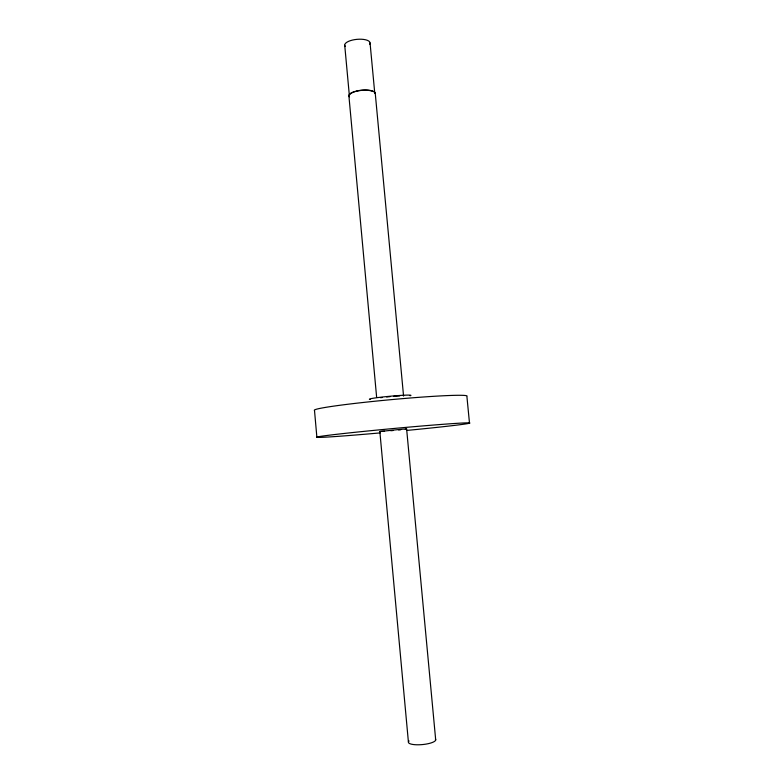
<?xml version="1.0" encoding="UTF-8"?>
<svg xmlns="http://www.w3.org/2000/svg" width="784" height="784" viewBox="0 0 784 784"><rect width="100%" height="100%" fill="white"/><g stroke="black" fill="none" stroke-linecap="round" stroke-linejoin="round"><path stroke-width="1.18" d="M408.405 741.948L379.838 431.504L402.035 429.211L406.622 428.975L435.698 739.949M406.622 428.975L405.269 429.24M398.664 429.985L400.732 429.769M390.775 430.73L393.078 430.524M384.552 431.249L379.838 431.504M469.498 423.174L466.892 396.351A76.705 3.459 -5.3 0 0 390.785 399.683A76.705 3.459 -5.3 0 0 314.502 410.453L316.883 437.315M403.564 396.077L375.252 93.355A13.24 4.322 -5.3 0 0 360.023 90.385A13.24 4.322 -5.3 0 0 349.468 96.824M370.058 42.963L374.781 93.404A12.76 4.165 -5.3 0 0 374.301 92.355M344.725 45.266L349.37 95.717A12.76 4.165 -5.3 0 1 352.79 92.424M348.89 95.756L376.643 397.341M380.181 432.905A76.822 1.578 -5.3 0 1 329.113 435.208A76.822 1.578 -5.3 0 1 456.905 423.34A76.822 1.578 -5.3 0 1 406.935 430.416M380.603 397.713A13.465 0.676 -5.3 0 1 382.406 397.468M386.659 396.969A13.465 0.676 -5.3 0 1 390.167 396.616M393.676 396.322A13.465 0.676 -5.3 0 1 399.732 395.94M353.594 92.1A12.76 4.165 -5.3 0 1 355.377 91.512M356.357 91.248A12.76 4.165 -5.3 0 1 372.978 91.463M370.244 399.428A20.815 1.049 -5.3 0 1 390.167 396.234A20.815 1.049 -5.3 0 1 410.071 395.744M345.293 46.442A12.72 4.733 -5.3 0 1 357.024 39.337A12.72 4.733 -5.3 0 1 369.685 44.227M435.375 739.038A13.72 3.606 -5.3 0 1 421.361 744.663A13.72 3.606 -5.3 0 1 409.091 740.958"/></g></svg>
